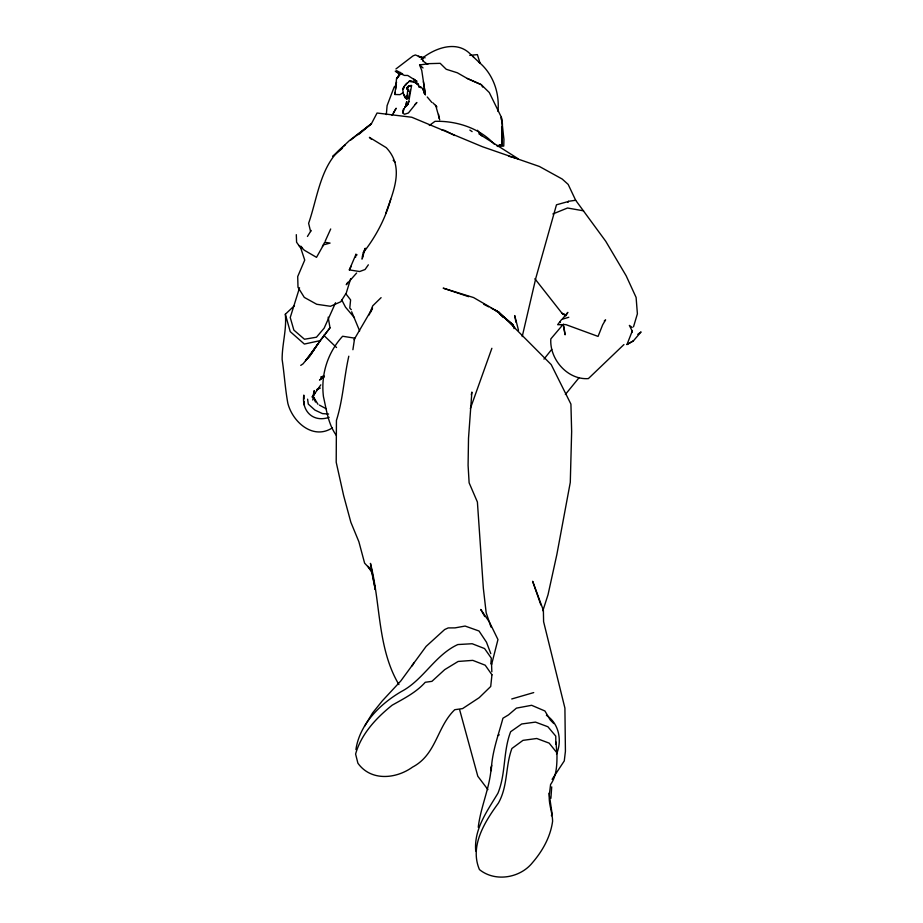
<?xml version="1.0" encoding="UTF-8"?>
<svg xmlns="http://www.w3.org/2000/svg" width="923" height="923" viewBox="0 0 923 923"><rect width="100%" height="100%" fill="white"/><g stroke="black" fill="none" stroke-linecap="round" stroke-linejoin="round"><path stroke-width="1.38" d="M294.437 305.675L285.334 314.247C286.822 329.546 282.023 344.406 282.138 359.555C284.353 374.127 285.184 388.871 287.861 403.386C292.764 422.307 313.312 440.317 332.442 427.811M568.326 201.329L567.864 202.114L568.326 201.329L575.664 200.268L605.753 241.295L626.175 275.815L636.109 297.448L637.389 313.82L633.513 326.823M475.737 851.041C473.753 829.131 487.298 810.959 497.935 793.215C506.012 773.462 503 751.426 510.661 731.708L521.691 723.978L535.467 722.109L547.893 726.747L555.761 736.127L555.854 744.376M497.959 111.452C499.701 93.65 493.609 75.109 480.052 63.133M410.285 89.854L408.497 98.15M491.313 770.705C491.717 752.822 498.385 735.308 502.931 718.232L508.492 714.898L516.418 708.137L531.625 705.299L544.916 710.987L550.258 719.963L553.788 723.551M550.904 798.337L551.712 786.869M355.92 749.591C359.555 724.29 380.126 703.88 401.47 691.477C423.472 679.87 434.987 654.995 457.82 644.554L472.161 643.735L484.575 648.557L491.313 658.145L490.886 663.856M355.632 257.229L355.886 254.321L357.051 254.863L355.62 255.163L349.332 269.897L359.658 271.535L365.07 269.516L368.346 264.82M386.322 114.614L387.095 105.637L394.236 86.854M403.651 94.434L406.778 99.315L407.851 88.793M411.554 85.781L408.751 101.611M403.409 92.508L399.947 94.642L394.882 94.492L396.521 78.801L400.374 72.456L398.701 76.055M491.163 768.248L491.682 765.271M362.37 258.405L362.97 254.217M352.898 349.713L354.651 338.141L342.618 336.249C327.596 352.655 320.696 374.68 323.454 396.682C326.488 409.87 328.173 424.084 336.272 435.321M394.882 94.492L395.229 92.185M395.655 89.404L396.394 84.604M312.77 400.063L314.293 390.567L313.312 394.732M478.252 827.285C480.652 806.748 489.917 787.792 491.244 767.013M471.307 394.79L471.872 392.067L468.515 438.217L468.088 465.284L469.126 482.821L477.399 502.02L483.34 588.216L486.167 612.768L491.013 627.086M407.251 88.412L408.485 91.146L407.447 88.781C406.108 84.685 416.919 85.008 407.966 86.543L406.674 88.816L407.885 86.808M362.312 256.732L362.877 254.125M551.423 815.782L552.012 813.163L549.058 793.18M522.21 336.595L535.905 277.811L556.477 204.802L567.876 201.641M402.993 111.729L404.493 108.268M491.59 664.572L497.959 639.547L489.375 621.975L480.745 609.445L484.76 616.552M556.511 754.149C562.245 740.696 559.13 723.644 546.393 715.279M637.781 334.345L641.07 331.922L633.386 340.875L626.971 344.521L632.243 331.103L629.359 325.404L632.186 327.446M361.989 259.201L365.277 248.229L363.166 252.821C375.684 236.911 385.283 218.855 390.729 199.299M350.671 278.677L346.252 293.064L340.714 301.798L330.48 306.286L316.727 304.278L304.29 297.391L298.002 287.295L297.702 276.577L304.728 260.078L300.517 247.364M385.722 213.501C393.094 191.892 405.035 167.49 386.252 147.657L369.396 137.354L371.461 139.338M631.794 332.58L632.243 331.103M299.548 287.757L290.237 317.524L293.86 330.099L304.463 339.249L316.462 337.207L324.146 328.173L335.557 302.756M542.862 610.749L548.031 594.7L556.846 554.561L570.287 482.36L571.649 431.572L570.922 404.124L551.204 364.597L499.378 312.528L495.443 310.232L497.624 312.032M355.62 255.163L355.886 254.321M317.95 404.274L312.989 396.117L313.255 395.344M394.894 87.074L396.578 82.17M470.326 408.612L491.878 348.294M407.066 96.396L407.458 95.288L406.778 99.315L403.513 94.111L402.601 88.989L404.851 85.401L408.428 82.147M348.802 356.209C344.014 377.299 343.056 399.474 336.434 420.357L336.203 462.261L343.621 495.524L350.855 522.256L358.874 541.72L364.608 563.145L369.315 568.222M369.165 314.905L372.73 305.836L381.095 297.656M370.873 311.974L372.523 308.028L354.017 339.745M407.47 105.003L406.939 105.614L408.208 103.607L405.035 107.31L406.247 105.199L406.489 102.084L406.905 101.588L405.578 105.545L406.639 105.245L405.035 107.31L409.131 101.715M403.293 89.012L403.87 87.72L402.601 88.989M322.404 246.429L324.7 242.264L330.065 243.084L323.523 244.86L316.52 257.344L304.475 250.318L298.879 245.472L296.583 242.23L296.306 234.661M325.242 241.065L330.699 228.985M404.159 86.97L404.551 86.151M403.478 108.891L402.682 111.729L403.397 113.448M393.383 113.194L396.152 108.222L392.067 115.387M313.462 395.436L314.847 393.452M349.332 269.897L351.328 266.009M364.539 726.274L372.592 712.925L382.341 700.845L400.732 681.036L426.126 646.377L444.644 629.544L448.197 627.928L455.027 627.882L465.111 626.059L479.025 631.009L486.479 642.212L490.794 653.646M406.674 88.816L407.308 87.766M347.729 282.311L346.263 284.722L356.647 273.012M307.451 236.45L311.178 230.427M319.993 340.829L309.447 356.716L305.501 360.651L330.007 327.815L328.173 317.177M552.104 779.347L564.276 760.91L565.418 751.322L564.911 708.114L543.601 621.675L543.382 610.38L532.64 581.282L540.866 604.934M405.682 84.501L407.574 82.666M300.736 365.381L303.067 363.835L311.063 353.867L317.547 344.383M311.063 353.867L314.489 348.871M312.989 396.117L320.812 384.845M398.251 76.528L396.521 78.801L400.732 73.771L404.47 75.421L407.735 75.455L416.977 81.351L413.573 79.366M604.277 320.985L605.615 319.877L602.684 324.769L598.069 336.41L565.857 324.608L557.63 324.711L561.726 319.381L568.799 317.281M414.023 662.518L412.258 665.806L412.235 665.137M330.007 327.815L320.004 340.668L304.359 344.06L290.226 331.622L285.334 314.247M543.97 359.116L551.769 349.332M565.361 394.479L578.998 377.784M562.742 318.539L567.853 312.366L565.776 315.839L562.061 313.335L534.879 278.758M561.692 326.096L550.823 338.914C549.439 359.128 567.495 380.091 588.366 378.603L623.936 344.556M415.119 104.299L416.873 102.488L408.393 112.998L404.47 114.267L402.913 113.033M407.539 87.016L407.147 87.823M345.225 145.015C320.5 163.198 318.031 196.299 308.617 223.32L310.601 231.523M562.776 324.884L563.653 324.1M407.608 104.137L408.208 103.607M423.126 58.414L422.007 58.599L423.253 61.206L426.761 63.71L440.19 63.329L446.224 69.271L457.312 72.779L467.234 78.455L481.287 84.674L489.294 92.542L501.327 117.175L502.435 123.878L502.216 144.946L496.586 145.73M342.445 148.222L332.788 156.391L349.321 140.654L371.415 123.728L377.057 113.021L411.773 117.244L482.371 146.699L539.413 166.475L562.165 179.016L568.164 184.404L575.664 200.268M358.539 134.62L371.415 123.728L350.417 140.273M395.944 68.96L413.043 55.876L415.373 54.953L422.492 57.791M406.247 105.822L407.135 105.176M429.31 125.47L435.021 121.34C456.343 120.659 479.706 128.159 494.278 144.173M323.777 376.953L319.496 380.045L324.4 376.561M498.189 735.527L499.228 734.789M417.796 83.751L418.454 84.731M421.084 59.176C434.583 48.054 457.358 39.458 471.099 54.895M626.971 344.521L633.386 340.875M316.935 389.633L320.166 387.948L316.566 389.656M323.154 376.249L320.789 377.219L324.042 375.949M552.842 213.974L567.53 208.01L583.567 210.825M559.823 322.415L560.411 322.208L559.684 322.046M407.966 86.543L411.508 85.493M511.746 698.965L533.713 692.585M425.353 94.584L422.457 88.158L425.399 94.827L421.765 70.46L419.584 64.956L427.003 63.952M469.772 55.368L477.399 54.619L480.087 63.26L479.475 62.66M329.165 417.334C313.347 422.769 301.463 411.404 303.805 395.102L304.013 398.909M326.384 408.843L319.404 405.116M499.458 144.888L502.216 144.946L501.639 126.889M428.295 63.849L427.661 63.825M497.647 146.434L503.75 146.076L503.935 139.327L501.327 117.175L501.42 119.955M412.039 81.536L408.797 81.362L413.066 81.662L409.893 80.959M328.588 414.023L322.473 413.608L314.939 410.1L308.282 404.101L307.601 399.174M441.979 130.005L444.667 130.408L454.589 135.496M413.469 82.182L415.765 82.585L419.284 86.347M421.361 87.673L419.088 86.97L421.361 87.673L420.692 86.935M425.111 57.814L418.373 56.384L422.33 57.861M560.642 324.515L563.272 325.127M414.854 82.435L417.461 84.293M508.561 156.172L518.288 158.837L478.829 133.777M313.601 397.282L312.17 396.89L313.601 397.282L315.447 402.047M468.676 296.687L443.178 288.149L473.591 297.564L499.378 312.528M400.744 73.817L399.855 73.009M399.544 73.09L395.252 71.198L399.647 73.886M467.234 78.455L481.287 84.674L482.66 87.062M565.926 315.147L562.061 313.335L565.568 315.031M483.721 304.267L488.694 306.851M491.186 308.144L497.416 311.386L512.888 324.596L514.896 328.265M396.625 70.679L402.659 73.875M396.752 72.04L400.397 74.313M419.607 86.439L420.634 87.12M472.184 55.807L480.087 63.26M469.876 130.085L472.115 131.62M499.805 313.82L512.888 324.596L514.065 328.623M419.584 64.956L423.034 67.956M479.325 62.556L478.599 61.899L479.152 62.406M472.957 56.395L473.591 56.972M323.685 335.268L336.56 347.533M393.152 160.256L395.217 162.24M436.96 106.941L432.945 102.868M354.455 317.766L345.49 307.151L341.637 299.687M497.416 311.386L503.254 317.547M351.305 309.701L349.782 308.074L350.602 299.906L345.929 293.872M418.546 84.628L413.746 79.378L414.254 80.082M371.623 570.368L367.989 566.33L371.831 572.56L375.315 589.705L370.435 563.388C380.772 603.25 377.288 648.304 398.909 684.589M413.596 78.94L415.477 81.051M427.234 96.996L431.826 102.418M300.886 246.199L302.606 248.264M439.729 119.875L435.668 105.291M477.445 130.27L481.852 135.854M487.921 789.615L477.802 776.243L459.689 709.914M298.879 245.472L300.575 247.722M422.042 58.657L423.253 61.206M351.675 311.766L359.635 330.907M403.513 94.111L405.047 97.826M405.462 84.754L405.682 85.447M518.507 330.261L514.711 315.574L515.945 322.196M563.226 325.023L565.107 334.818L563.849 326.465M423.403 81.674L425.318 94.331M556.627 750.468L556.027 742.092M438.621 114.394L438.921 118.086M304.152 401.447L304.359 405.255M491.521 663.464L491.832 671.782M549.439 793.907C548.17 803.264 552.45 811.928 552.6 821.228C550.477 836.838 542.643 850.833 532.49 862.636C520.122 878.165 495.04 882.307 479.441 869.57C469.415 846.079 484.783 821.747 498.374 803.148C508.088 785.923 505.25 766.459 511.896 748.495L522.983 740.361L536.759 738.492L549.173 743.13L556.961 752.868C557.065 763.448 556.984 775.62 550.57 784.527L549.439 793.907M491.947 674.782L490.713 686.481L479.21 697.673L462.561 708.61L454.751 709.706C436.694 727.036 436.579 754.449 412.535 767.105C396.002 779.024 370.919 781.446 357.905 763.217L355.597 754.056C361.228 733.923 376.18 718.048 392.102 705.23C403.847 698.573 416.088 692.527 425.249 682.282L431.918 681.347L444.724 669.625L458.143 661.456L472.784 660.372L485.21 665.206L491.947 674.782M424.73 93.788L424.199 93.015L424.73 93.788"/></g></svg>
